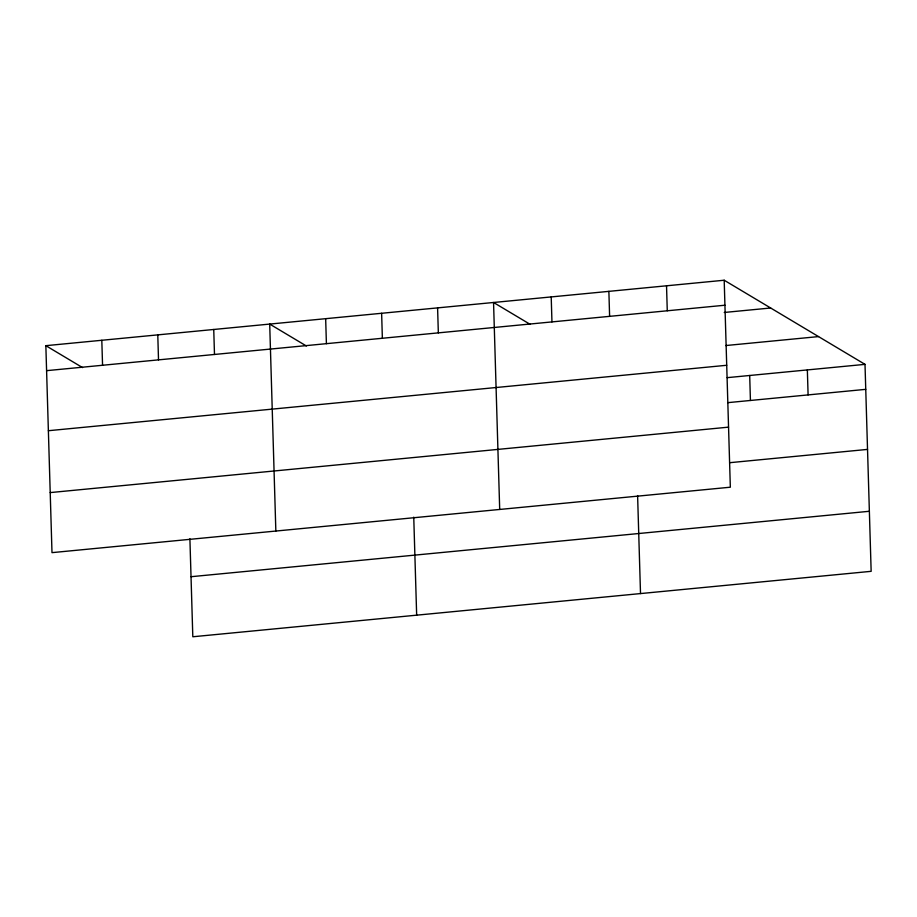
<?xml version="1.0" encoding="UTF-8"?>
<svg xmlns="http://www.w3.org/2000/svg" width="917" height="917" viewBox="0 0 917 917"><rect width="100%" height="100%" fill="white"/><g stroke="black" fill="none" stroke-linecap="round" stroke-linejoin="round"><path stroke-width="1.38" d="M724.189 280.235L730.333 487.202L51.994 552.642L45.85 345.675L724.189 280.235L865.006 364.358L871.15 571.325L192.811 636.765L189.899 538.749M46.595 370.663L724.934 305.223M724.247 312.468L770.658 307.997M725.725 345.549L818.537 336.596M48.372 430.715L726.711 365.275M727.192 377.655L865.006 364.358M727.926 402.643L865.751 389.347M50.206 492.589L728.545 427.15M729.714 462.695L867.528 449.399M191.023 576.713L869.373 511.273M530.244 324.4L493.552 302.484L499.696 509.451M306.393 345.996L269.701 324.079L275.845 531.046M45.85 345.675L82.541 367.591M807.35 369.918L808.095 394.906M749.693 375.489L750.427 400.477M666.533 285.795L667.267 310.783M637.602 495.558L640.513 593.574M608.877 291.354L609.61 316.342M551.209 296.925L551.954 321.901M437.592 307.883L438.337 332.871M413.75 517.154L416.662 615.169M381.632 313.282L382.366 338.27M325.661 318.68L326.406 343.669M213.741 329.478L214.486 354.466M157.781 334.877L158.515 359.865M101.81 340.276L102.555 365.264"/></g></svg>
